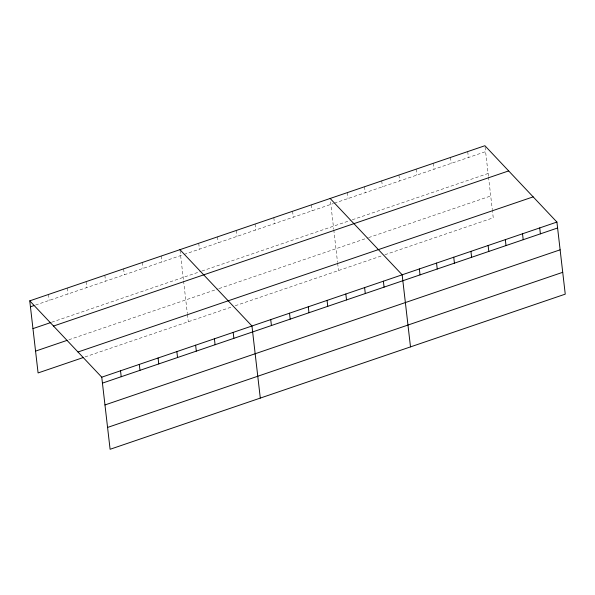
<?xml version="1.0" encoding="UTF-8"?>
<svg xmlns="http://www.w3.org/2000/svg" width="595" height="595" viewBox="0 0 595 595"><rect width="100%" height="100%" fill="white"/><g stroke="black" fill="none" stroke-linecap="round" stroke-linejoin="round"><path stroke-width="0.45" stroke-dasharray="2.98 2.23" d="M35.559 305.042L183.201 254.72M184.048 254.429L333.416 203.52M334.278 203.23L485.594 151.651L485.007 146.571M51.735 322.215L201.088 271.313M201.936 271.022L350.559 220.366M352.277 219.786L488.116 173.487L485.594 151.651M68.849 339.767L218.194 288.865M219.049 288.575L367.777 237.881M368.64 237.591L490.719 195.978M85.025 356.941L231.819 306.916M235.226 305.748L381.477 255.902M384.92 254.734L493.248 217.807L492.407 210.533M488.116 173.487L488.428 176.187M488.532 177.087L492.296 209.626M467.707 151.584L468.399 157.511M450.519 157.444L451.203 163.372M433.324 163.305L434.008 169.233M416.128 169.166L416.812 175.094M398.933 175.027L399.617 180.954M381.737 180.887L382.421 186.815M364.542 186.748L365.226 192.676M347.346 192.609L348.03 198.537M330.545 201.861L333.676 228.926M333.78 229.826L337.543 262.365M337.648 263.28L338.495 270.554M311.378 204.866L312.063 210.801M292.599 211.27L293.29 217.197M273.826 217.666L274.511 223.594M255.054 224.07L255.738 229.997M236.275 230.466L236.966 236.393M217.502 236.862L218.187 242.79M198.73 243.266L199.414 249.193M180.047 250.51L183.476 280.119M183.58 281.019L187.343 313.558M187.447 314.472L188.295 321.746M161.178 256.066L161.862 261.993M142.398 262.462L143.09 268.39M123.626 268.858L124.31 274.786M104.854 275.262L105.538 281.19M86.074 281.658L86.758 287.586M67.302 288.054L67.986 293.989M48.522 294.458L49.214 300.386"/><path stroke-width="0.89" d="M29.75 300.854L484.903 145.723L556.913 222.061L565.25 294.146L110.097 449.277L101.752 377.193L29.75 300.854L38.087 372.939L83.322 357.521M30.434 306.782L33.848 305.622M32.963 328.618L50.887 322.505M53.513 326.045L508.666 170.914M35.566 351.11L67.138 340.347M77.99 352.002L533.15 196.871M101.752 377.193L556.913 222.061M102.437 383.12L557.597 227.989M104.965 404.95L560.118 249.818M107.569 427.441L562.721 272.309M330.151 198.47L402.161 274.801L410.498 346.885M179.95 249.662L251.953 326L260.298 398.085M539.717 227.922L540.401 233.85M522.522 233.783L523.206 239.711M505.326 239.644L506.01 245.571M488.131 245.504L488.815 251.432M470.935 251.365L471.619 257.293M453.74 257.226L454.424 263.154M436.544 263.087L437.236 269.014M419.349 268.947L420.04 274.875M383.381 281.204L384.065 287.132M364.609 287.601L365.293 293.528M345.829 294.004L346.521 299.932M327.057 300.401L327.741 306.328M308.284 306.797L308.969 312.732M289.505 313.201L290.189 319.128M270.732 319.597L271.417 325.524M233.18 332.397L233.865 338.324M214.408 338.793L215.093 344.721M195.629 345.197L196.313 351.124M176.856 351.593L177.541 357.521M158.077 357.989L158.768 363.924M139.304 364.393L139.989 370.321M120.532 370.789L121.216 376.717"/></g></svg>
